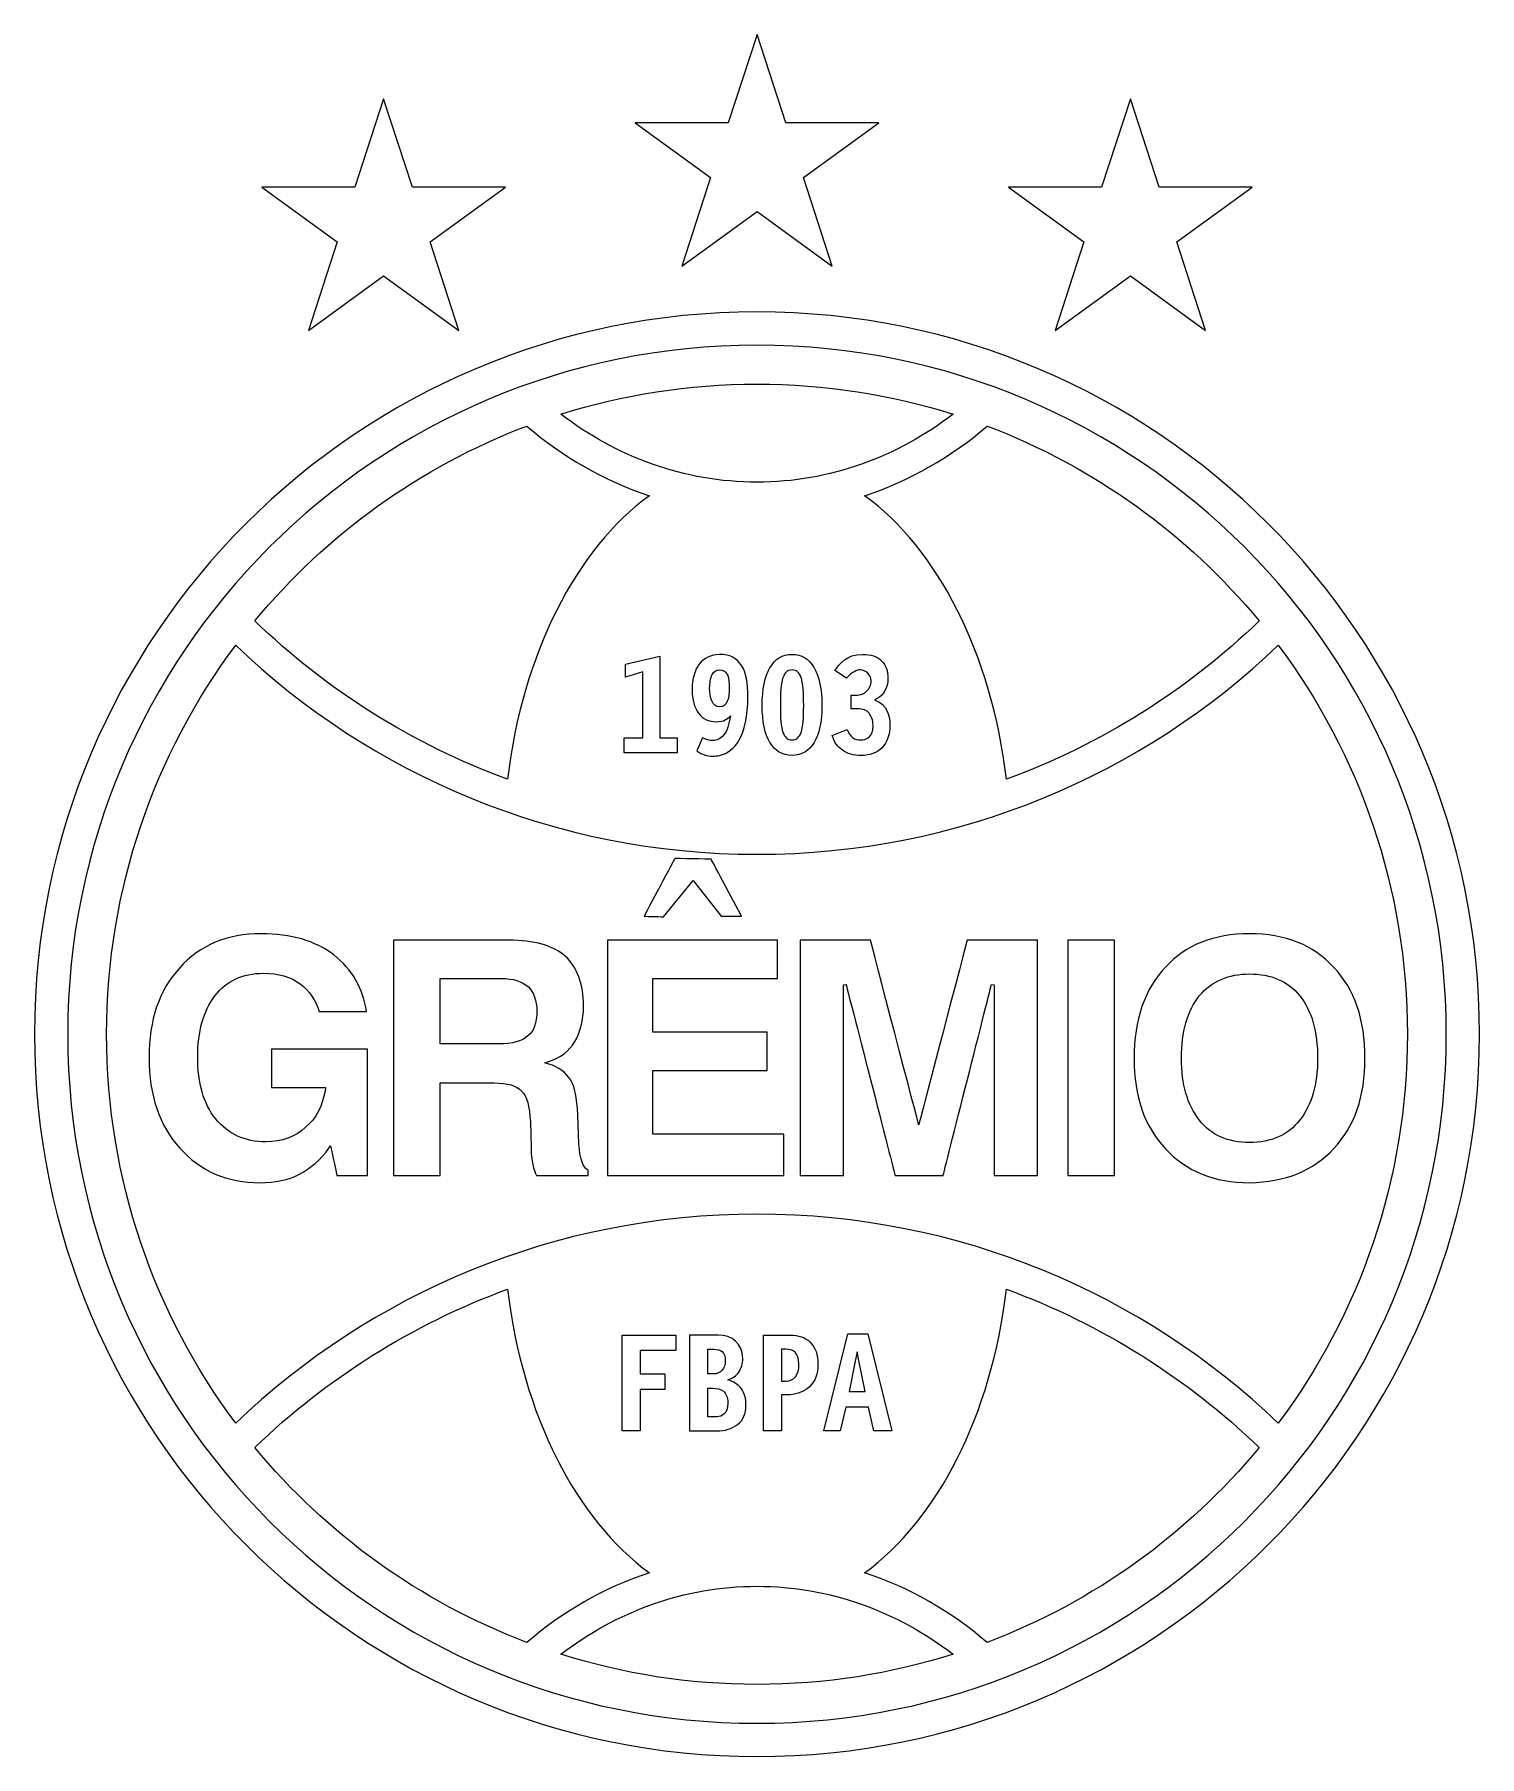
# Model space of a CAD drawing. Extents: x -9.6 to 8.5, y -11.2 to 10.3.
import ezdxf

# ---------------------------------------------------------------- set-up
doc = ezdxf.new("R2010")
doc.units = 0
doc.layers.add('HQFL', color=7, linetype='CONTINUOUS')

msp = doc.modelspace()

# ---------------------------------------------------------------- linework, layer by layer
at = {"layer": 'HQFL', "color": 250}
msp.add_open_spline([(-0.56885, 10.32517), (-0.56885, 10.32517), (-0.20911, 9.21807), (-0.20911, 9.21807), (-0.20911, 9.21807), (-0.20911, 9.21807), (0.95505, 9.21807), (0.95505, 9.21807), (0.95505, 9.21807), (0.95505, 9.21807), (0.01336, 8.5337), (0.01336, 8.5337), (0.01336, 8.5337), (0.01336, 8.5337), (0.37296, 7.42652), (0.37296, 7.42652), (0.37296, 7.42652), (0.37296, 7.42652), (-0.56885, 8.11089), (-0.56885, 8.11089), (-0.56885, 8.11089), (-0.56885, 8.11089), (-1.51067, 7.42652), (-1.51067, 7.42652), (-1.51067, 7.42652), (-1.51067, 7.42652), (-1.151, 8.5337), (-1.151, 8.5337), (-1.151, 8.5337), (-1.151, 8.5337), (-2.09274, 9.21807), (-2.09274, 9.21807), (-2.09274, 9.21807), (-2.09274, 9.21807), (-0.92859, 9.21807), (-0.92859, 9.21807), (-0.92859, 9.21807), (-0.92859, 9.21807), (-0.56885, 10.32517), (-0.56885, 10.32517)], degree=3, knots=[0, 0, 0, 0, 0.1, 0.1, 0.1, 0.1, 0.2, 0.2, 0.2, 0.2, 0.3, 0.3, 0.3, 0.3, 0.4, 0.4, 0.4, 0.4, 0.5, 0.5, 0.5, 0.5, 0.6, 0.6, 0.6, 0.6, 0.7, 0.7, 0.7, 0.7, 0.8, 0.8, 0.8, 0.8, 0.9, 0.9, 0.9, 0.9, 1, 1, 1, 1], dxfattribs=at)
at = {"layer": 'HQFL'}
for points, knots in [([(-5.23845, 9.52021), (-5.23845, 9.52021), (-4.87871, 8.41318), (-4.87871, 8.41318), (-4.87871, 8.41318), (-4.87871, 8.41318), (-3.71457, 8.41318), (-3.71457, 8.41318), (-3.71457, 8.41318), (-3.71457, 8.41318), (-4.6563, 7.72889), (-4.6563, 7.72889), (-4.6563, 7.72889), (-4.6563, 7.72889), (-4.29665, 6.62156), (-4.29665, 6.62156), (-4.29665, 6.62156), (-4.29665, 6.62156), (-5.23845, 7.30599), (-5.23845, 7.30599), (-5.23845, 7.30599), (-5.23845, 7.30599), (-6.18027, 6.62156), (-6.18027, 6.62156), (-6.18027, 6.62156), (-6.18027, 6.62156), (-5.82061, 7.72889), (-5.82061, 7.72889), (-5.82061, 7.72889), (-5.82061, 7.72889), (-6.76234, 8.41318), (-6.76234, 8.41318), (-6.76234, 8.41318), (-6.76234, 8.41318), (-5.59819, 8.41318), (-5.59819, 8.41318), (-5.59819, 8.41318), (-5.59819, 8.41318), (-5.23845, 9.52021), (-5.23845, 9.52021)], [0, 0, 0, 0, 0.1, 0.1, 0.1, 0.1, 0.2, 0.2, 0.2, 0.2, 0.3, 0.3, 0.3, 0.3, 0.4, 0.4, 0.4, 0.4, 0.5, 0.5, 0.5, 0.5, 0.6, 0.6, 0.6, 0.6, 0.7, 0.7, 0.7, 0.7, 0.8, 0.8, 0.8, 0.8, 0.9, 0.9, 0.9, 0.9, 1, 1, 1, 1]), ([(8.46797, -2.18305), (8.46797, -7.17389), (4.42212, -11.21988), (-0.56885, -11.21988), (-0.56885, -11.21988), (-5.55976, -11.21988), (-9.6057, -7.17389), (-9.6057, -2.18305), (-9.6057, -2.18305), (-9.6057, 2.80787), (-5.55976, 6.85379), (-0.56885, 6.85379), (-0.56885, 6.85379), (4.42212, 6.85379), (8.46797, 2.80787), (8.46797, -2.18305)], [0, 0, 0, 0, 0.25, 0.25, 0.25, 0.25, 0.5, 0.5, 0.5, 0.5, 0.75, 0.75, 0.75, 0.75, 1, 1, 1, 1]), ([(5.94981, -7.04914), (6.96453, -5.69215), (7.56532, -4.00771), (7.56532, -2.18305), (7.56532, -2.18305), (7.56532, -0.35837), (6.96453, 1.32605), (5.94981, 2.68307), (5.94981, 2.68307), (4.26303, 1.06678), (1.96356, 0.06855), (-0.56885, 0.06855), (-0.56885, 0.06855), (-3.10136, 0.06855), (-5.40065, 1.06678), (-7.08761, 2.68307), (-7.08761, 2.68307), (-8.10217, 1.32605), (-8.70303, -0.35837), (-8.70303, -2.18305), (-8.70303, -2.18305), (-8.70303, -4.00771), (-8.10217, -5.69215), (-7.08761, -7.04914), (-7.08761, -7.04914), (-5.40065, -5.43288), (-3.10136, -4.43466), (-0.56885, -4.43466), (-0.56885, -4.43466), (1.96356, -4.43466), (4.26303, -5.43288), (5.94981, -7.04914)], [0, 0, 0, 0, 0.125, 0.125, 0.125, 0.125, 0.25, 0.25, 0.25, 0.25, 0.375, 0.375, 0.375, 0.375, 0.5, 0.5, 0.5, 0.5, 0.625, 0.625, 0.625, 0.625, 0.75, 0.75, 0.75, 0.75, 0.875, 0.875, 0.875, 0.875, 1, 1, 1, 1]), ([(-2.21531, 2.44813), (-2.21531, 2.44813), (-2.21531, 2.28585), (-2.21531, 2.28585), (-2.21531, 2.28585), (-2.21531, 2.28585), (-1.99631, 2.35074), (-1.99631, 2.35074), (-1.99631, 2.35074), (-1.99631, 2.35074), (-1.99631, 1.5235), (-1.99631, 1.5235), (-1.99631, 1.5235), (-1.99631, 1.5235), (-2.23155, 1.5235), (-2.23155, 1.5235), (-2.23155, 1.5235), (-2.23155, 1.5235), (-2.23155, 1.33698), (-2.23155, 1.33698), (-2.23155, 1.33698), (-2.23155, 1.33698), (-1.56644, 1.33698), (-1.56644, 1.33698), (-1.56644, 1.33698), (-1.56644, 1.33698), (-1.56644, 1.5235), (-1.56644, 1.5235), (-1.56644, 1.5235), (-1.56644, 1.5235), (-1.78545, 1.5235), (-1.78545, 1.5235), (-1.78545, 1.5235), (-1.78545, 1.5235), (-1.78545, 2.54542), (-1.78545, 2.54542), (-1.78545, 2.54542), (-1.78545, 2.54542), (-2.21531, 2.44813), (-2.21531, 2.44813)], [0, 0, 0, 0, 0.1, 0.1, 0.1, 0.1, 0.2, 0.2, 0.2, 0.2, 0.3, 0.3, 0.3, 0.3, 0.4, 0.4, 0.4, 0.4, 0.5, 0.5, 0.5, 0.5, 0.6, 0.6, 0.6, 0.6, 0.7, 0.7, 0.7, 0.7, 0.8, 0.8, 0.8, 0.8, 0.9, 0.9, 0.9, 0.9, 1, 1, 1, 1]), ([(-0.6824, 2.03443), (-0.6824, 1.79925), (-0.72297, 1.61273), (-0.79595, 1.49101), (-0.79595, 1.49101), (-0.85276, 1.39371), (-0.93398, 1.32937), (-1.03928, 1.3045), (-1.03928, 1.3045), (-1.06551, 1.29831), (-1.10022, 1.29642), (-1.12851, 1.29642), (-1.12851, 1.29642), (-1.19482, 1.29642), (-1.2506, 1.31352), (-1.32319, 1.36122), (-1.32319, 1.36122), (-1.32319, 1.36122), (-1.25013, 1.5235), (-1.25013, 1.5235), (-1.25013, 1.5235), (-1.21162, 1.50528), (-1.16185, 1.49101), (-1.12034, 1.49101), (-1.12034, 1.49101), (-1.07058, 1.49101), (-1.02367, 1.51511), (-0.98247, 1.56391), (-0.98247, 1.56391), (-0.94197, 1.61273), (-0.91765, 1.69386), (-0.90141, 1.79925), (-0.90141, 1.79925), (-0.94633, 1.76234), (-0.97423, 1.72619), (-1.07984, 1.72619), (-1.07984, 1.72619), (-1.16907, 1.72619), (-1.24206, 1.75868), (-1.29878, 1.83173), (-1.29878, 1.83173), (-1.35559, 1.90463), (-1.37993, 2.00203), (-1.37993, 2.12365), (-1.37993, 2.12365), (-1.37993, 2.26968), (-1.34751, 2.37506), (-1.2907, 2.44813), (-1.2907, 2.44813), (-1.23396, 2.5211), (-1.14475, 2.56167), (-1.03928, 2.56976), (-1.03928, 2.56976), (-1.03928, 2.56976), (-1.0312, 2.56976), (-1.0312, 2.56976), (-1.0312, 2.56976), (-0.90948, 2.56976), (-0.82027, 2.5211), (-0.76353, 2.43189), (-0.76353, 2.43189), (-0.70672, 2.34266), (-0.6824, 2.21287), (-0.6824, 2.03443)], [0, 0, 0, 0, 0.0625, 0.0625, 0.0625, 0.0625, 0.125, 0.125, 0.125, 0.125, 0.1875, 0.1875, 0.1875, 0.1875, 0.25, 0.25, 0.25, 0.25, 0.3125, 0.3125, 0.3125, 0.3125, 0.375, 0.375, 0.375, 0.375, 0.4375, 0.4375, 0.4375, 0.4375, 0.5, 0.5, 0.5, 0.5, 0.5625, 0.5625, 0.5625, 0.5625, 0.625, 0.625, 0.625, 0.625, 0.6875, 0.6875, 0.6875, 0.6875, 0.75, 0.75, 0.75, 0.75, 0.8125, 0.8125, 0.8125, 0.8125, 0.875, 0.875, 0.875, 0.875, 0.9375, 0.9375, 0.9375, 0.9375, 1, 1, 1, 1]), ([(-1.03928, 1.9128), (-0.9877, 1.9128), (-0.95901, 1.93982), (-0.94197, 1.97768), (-0.94197, 1.97768), (-0.92407, 2.01755), (-0.91765, 2.07499), (-0.91765, 2.14798), (-0.91765, 2.14798), (-0.91765, 2.22103), (-0.92352, 2.28213), (-0.94197, 2.31834), (-0.94197, 2.31834), (-0.96345, 2.36049), (-0.99871, 2.37506), (-1.03928, 2.37506), (-1.03928, 2.37506), (-1.07311, 2.37506), (-1.11114, 2.35565), (-1.12851, 2.31834), (-1.12851, 2.31834), (-1.15054, 2.27095), (-1.16091, 2.20606), (-1.16091, 2.14798), (-1.16091, 2.14798), (-1.16091, 2.0311), (-1.12716, 1.9128), (-1.03928, 1.9128)], [0, 0, 0, 0, 0.14285714, 0.14285714, 0.14285714, 0.14285714, 0.28571429, 0.28571429, 0.28571429, 0.28571429, 0.42857143, 0.42857143, 0.42857143, 0.42857143, 0.57142857, 0.57142857, 0.57142857, 0.57142857, 0.71428571, 0.71428571, 0.71428571, 0.71428571, 0.85714286, 0.85714286, 0.85714286, 0.85714286, 1, 1, 1, 1]), ([(-0.40659, 2.3994), (-0.47156, 2.29401), (-0.50395, 2.1318), (-0.50395, 1.92904), (-0.50395, 1.92904), (-0.50395, 1.72619), (-0.47156, 1.57216), (-0.40659, 1.46661), (-0.40659, 1.46661), (-0.34175, 1.36122), (-0.25252, 1.3045), (-0.13084, 1.3045), (-0.13084, 1.3045), (-0.00912, 1.3045), (0.07992, 1.36122), (0.14489, 1.46661), (0.14489, 1.46661), (0.20973, 1.57216), (0.24222, 1.72619), (0.24222, 1.92904), (0.24222, 1.92904), (0.24222, 2.1318), (0.20973, 2.29401), (0.14489, 2.3994), (0.14489, 2.3994), (0.07992, 2.51302), (-0.00912, 2.56976), (-0.13084, 2.56976), (-0.13084, 2.56976), (-0.25252, 2.56976), (-0.34175, 2.51302), (-0.40659, 2.3994)], [0, 0, 0, 0, 0.125, 0.125, 0.125, 0.125, 0.25, 0.25, 0.25, 0.25, 0.375, 0.375, 0.375, 0.375, 0.5, 0.5, 0.5, 0.5, 0.625, 0.625, 0.625, 0.625, 0.75, 0.75, 0.75, 0.75, 0.875, 0.875, 0.875, 0.875, 1, 1, 1, 1]), ([(0.01512, 1.92904), (0.01512, 1.77818), (0.00702, 1.65726), (-0.01736, 1.59308), (-0.01736, 1.59308), (-0.0413, 1.53032), (-0.07424, 1.49927), (-0.13115, 1.49927), (-0.13115, 1.49927), (-0.18789, 1.49927), (-0.22083, 1.53032), (-0.2446, 1.59308), (-0.2446, 1.59308), (-0.26902, 1.65726), (-0.27695, 1.77818), (-0.27695, 1.92904), (-0.27695, 1.92904), (-0.27695, 2.08562), (-0.26902, 2.21112), (-0.2446, 2.27777), (-0.2446, 2.27777), (-0.22069, 2.34281), (-0.18789, 2.37506), (-0.13098, 2.37506), (-0.13098, 2.37506), (-0.0741, 2.37506), (-0.04113, 2.34281), (-0.01736, 2.27777), (-0.01736, 2.27777), (0.00702, 2.21112), (0.01512, 2.08562), (0.01512, 1.92904)], [0, 0, 0, 0, 0.125, 0.125, 0.125, 0.125, 0.25, 0.25, 0.25, 0.25, 0.375, 0.375, 0.375, 0.375, 0.5, 0.5, 0.5, 0.5, 0.625, 0.625, 0.625, 0.625, 0.75, 0.75, 0.75, 0.75, 0.875, 0.875, 0.875, 0.875, 1, 1, 1, 1]), ([(0.89923, 2.00203), (0.98832, 2.0311), (1.06945, 2.12286), (1.06945, 2.26968), (1.06945, 2.26968), (1.06945, 2.3589), (1.04503, 2.43189), (0.98832, 2.48861), (0.98832, 2.48861), (0.93158, 2.54542), (0.85868, 2.56976), (0.75313, 2.56976), (0.75313, 2.56976), (0.54332, 2.56976), (0.46853, 2.44948), (0.40448, 2.36698), (0.40448, 2.36698), (0.40448, 2.36698), (0.55028, 2.26968), (0.55028, 2.26968), (0.55028, 2.26968), (0.61446, 2.35106), (0.68151, 2.37506), (0.72081, 2.37506), (0.72081, 2.37506), (0.79306, 2.37506), (0.85868, 2.31508), (0.85868, 2.23719), (0.85868, 2.23719), (0.85868, 2.18047), (0.8387, 2.14267), (0.80194, 2.10748), (0.80194, 2.10748), (0.77245, 2.07944), (0.72874, 2.05875), (0.6639, 2.05875), (0.6639, 2.05875), (0.6639, 2.05875), (0.60719, 2.05875), (0.60719, 2.05875), (0.60719, 2.05875), (0.60719, 2.05875), (0.60719, 1.88847), (0.60719, 1.88847), (0.60719, 1.88847), (0.60719, 1.88847), (0.68832, 1.88847), (0.68832, 1.88847), (0.68832, 1.88847), (0.75313, 1.88847), (0.8037, 1.87366), (0.83426, 1.83173), (0.83426, 1.83173), (0.85899, 1.79782), (0.88294, 1.75725), (0.88294, 1.67755), (0.88294, 1.67755), (0.88294, 1.52541), (0.79306, 1.49927), (0.72874, 1.49927), (0.72874, 1.49927), (0.68657, 1.49927), (0.65615, 1.50369), (0.63141, 1.5235), (0.63141, 1.5235), (0.60006, 1.54886), (0.57471, 1.58832), (0.55851, 1.62889), (0.55851, 1.62889), (0.55851, 1.62889), (0.372, 1.55599), (0.372, 1.55599), (0.372, 1.55599), (0.39625, 1.47486), (0.43683, 1.40988), (0.50181, 1.36932), (0.50181, 1.36932), (0.55851, 1.32873), (0.63968, 1.3045), (0.73697, 1.3045), (0.73697, 1.3045), (0.84235, 1.3045), (0.93158, 1.33698), (0.99656, 1.4018), (0.99656, 1.4018), (1.06136, 1.47486), (1.09385, 1.56407), (1.09385, 1.68563), (1.09385, 1.68563), (1.09385, 1.77501), (1.06439, 1.94995), (0.89923, 2.00203)], [0, 0, 0, 0, 0.04347826, 0.04347826, 0.04347826, 0.04347826, 0.08695652, 0.08695652, 0.08695652, 0.08695652, 0.13043478, 0.13043478, 0.13043478, 0.13043478, 0.17391304, 0.17391304, 0.17391304, 0.17391304, 0.2173913, 0.2173913, 0.2173913, 0.2173913, 0.26086957, 0.26086957, 0.26086957, 0.26086957, 0.30434783, 0.30434783, 0.30434783, 0.30434783, 0.34782609, 0.34782609, 0.34782609, 0.34782609, 0.39130435, 0.39130435, 0.39130435, 0.39130435, 0.43478261, 0.43478261, 0.43478261, 0.43478261, 0.47826087, 0.47826087, 0.47826087, 0.47826087, 0.52173913, 0.52173913, 0.52173913, 0.52173913, 0.56521739, 0.56521739, 0.56521739, 0.56521739, 0.60869565, 0.60869565, 0.60869565, 0.60869565, 0.65217391, 0.65217391, 0.65217391, 0.65217391, 0.69565217, 0.69565217, 0.69565217, 0.69565217, 0.73913043, 0.73913043, 0.73913043, 0.73913043, 0.7826087, 0.7826087, 0.7826087, 0.7826087, 0.82608696, 0.82608696, 0.82608696, 0.82608696, 0.86956522, 0.86956522, 0.86956522, 0.86956522, 0.91304348, 0.91304348, 0.91304348, 0.91304348, 0.95652174, 0.95652174, 0.95652174, 0.95652174, 1, 1, 1, 1]), ([(-2.2559, -5.94651), (-2.2559, -5.94651), (-2.2559, -7.14678), (-2.2559, -7.14678), (-2.2559, -7.14678), (-2.2559, -7.14678), (-2.0288, -7.14678), (-2.0288, -7.14678), (-2.0288, -7.14678), (-2.0288, -7.14678), (-2.0288, -6.62777), (-2.0288, -6.62777), (-2.0288, -6.62777), (-2.0288, -6.62777), (-1.72056, -6.62777), (-1.72056, -6.62777), (-1.72056, -6.62777), (-1.72056, -6.62777), (-1.72056, -6.43302), (-1.72056, -6.43302), (-1.72056, -6.43302), (-1.72056, -6.43302), (-2.0288, -6.43302), (-2.0288, -6.43302), (-2.0288, -6.43302), (-2.0288, -6.43302), (-2.0288, -6.14108), (-2.0288, -6.14108), (-2.0288, -6.14108), (-2.0288, -6.14108), (-1.58269, -6.14108), (-1.58269, -6.14108), (-1.58269, -6.14108), (-1.58269, -6.14108), (-1.58269, -5.94651), (-1.58269, -5.94651), (-1.58269, -5.94651), (-1.58269, -5.94651), (-2.2559, -5.94651), (-2.2559, -5.94651)], [0, 0, 0, 0, 0.1, 0.1, 0.1, 0.1, 0.2, 0.2, 0.2, 0.2, 0.3, 0.3, 0.3, 0.3, 0.4, 0.4, 0.4, 0.4, 0.5, 0.5, 0.5, 0.5, 0.6, 0.6, 0.6, 0.6, 0.7, 0.7, 0.7, 0.7, 0.8, 0.8, 0.8, 0.8, 0.9, 0.9, 0.9, 0.9, 1, 1, 1, 1]), ([(-0.93382, -6.50606), (-0.86084, -6.53031), (-0.8041, -6.5628), (-0.76353, -6.61954), (-0.76353, -6.61954), (-0.72297, -6.67642), (-0.70672, -6.74125), (-0.70672, -6.82239), (-0.70672, -6.82239), (-0.70672, -6.92777), (-0.73811, -7.01032), (-0.81219, -7.06564), (-0.81219, -7.06564), (-0.88144, -7.11729), (-0.97272, -7.14678), (-1.06701, -7.14678), (-1.06701, -7.14678), (-1.06701, -7.14678), (-1.41241, -7.14678), (-1.41241, -7.14678), (-1.41241, -7.14678), (-1.41241, -7.14678), (-1.41241, -5.94651), (-1.41241, -5.94651), (-1.41241, -5.94651), (-1.41241, -5.94651), (-1.05552, -5.94651), (-1.05552, -5.94651), (-1.05552, -5.94651), (-0.88144, -5.94651), (-0.74729, -6.05234), (-0.74729, -6.23841), (-0.74729, -6.23841), (-0.74729, -6.30321), (-0.76353, -6.36012), (-0.79595, -6.40877), (-0.79595, -6.40877), (-0.82708, -6.45583), (-0.87638, -6.48594), (-0.93382, -6.50606)], [0, 0, 0, 0, 0.1, 0.1, 0.1, 0.1, 0.2, 0.2, 0.2, 0.2, 0.3, 0.3, 0.3, 0.3, 0.4, 0.4, 0.4, 0.4, 0.5, 0.5, 0.5, 0.5, 0.6, 0.6, 0.6, 0.6, 0.7, 0.7, 0.7, 0.7, 0.8, 0.8, 0.8, 0.8, 0.9, 0.9, 0.9, 0.9, 1, 1, 1, 1]), ([(-0.48778, -5.94651), (-0.48778, -5.94651), (-0.48778, -7.14678), (-0.48778, -7.14678), (-0.48778, -7.14678), (-0.48778, -7.14678), (-0.26079, -7.14678), (-0.26079, -7.14678), (-0.26079, -7.14678), (-0.26079, -7.14678), (-0.26079, -6.69257), (-0.26079, -6.69257), (-0.26079, -6.69257), (-0.26079, -6.69257), (-0.15523, -6.69257), (-0.15523, -6.69257), (-0.15523, -6.69257), (-0.05794, -6.68451), (0.02321, -6.65203), (0.08819, -6.59528), (0.08819, -6.59528), (0.16109, -6.52221), (0.19357, -6.43302), (0.19357, -6.31144), (0.19357, -6.31144), (0.19357, -6.18976), (0.16109, -6.10054), (0.09611, -6.03556), (0.09611, -6.03556), (0.03937, -5.97882), (-0.04967, -5.94651), (-0.15523, -5.94651), (-0.15523, -5.94651), (-0.15523, -5.94651), (-0.48778, -5.94651), (-0.48778, -5.94651)], [0, 0, 0, 0, 0.11111111, 0.11111111, 0.11111111, 0.11111111, 0.22222222, 0.22222222, 0.22222222, 0.22222222, 0.33333333, 0.33333333, 0.33333333, 0.33333333, 0.44444444, 0.44444444, 0.44444444, 0.44444444, 0.55555556, 0.55555556, 0.55555556, 0.55555556, 0.66666667, 0.66666667, 0.66666667, 0.66666667, 0.77777778, 0.77777778, 0.77777778, 0.77777778, 0.88888889, 0.88888889, 0.88888889, 0.88888889, 1, 1, 1, 1]), ([(0.8181, -5.93018), (0.8181, -5.93018), (0.56661, -5.93018), (0.56661, -5.93018), (0.56661, -5.93018), (0.56661, -5.93018), (0.26661, -7.14678), (0.26661, -7.14678), (0.26661, -7.14678), (0.26661, -7.14678), (0.46932, -7.14678), (0.46932, -7.14678), (0.46932, -7.14678), (0.46932, -7.14678), (0.54236, -6.84664), (0.54236, -6.84664), (0.54236, -6.84664), (0.54236, -6.84664), (0.8262, -6.84664), (0.8262, -6.84664), (0.8262, -6.84664), (0.8262, -6.84664), (0.891, -7.14678), (0.891, -7.14678), (0.891, -7.14678), (0.891, -7.14678), (1.11827, -7.14678), (1.11827, -7.14678), (1.11827, -7.14678), (1.11827, -7.14678), (0.8181, -5.93018), (0.8181, -5.93018)], [0, 0, 0, 0, 0.125, 0.125, 0.125, 0.125, 0.25, 0.25, 0.25, 0.25, 0.375, 0.375, 0.375, 0.375, 0.5, 0.5, 0.5, 0.5, 0.625, 0.625, 0.625, 0.625, 0.75, 0.75, 0.75, 0.75, 0.875, 0.875, 0.875, 0.875, 1, 1, 1, 1]), ([(-1.11226, -6.12493), (-1.11226, -6.12493), (-1.18523, -6.12493), (-1.18523, -6.12493), (-1.18523, -6.12493), (-1.18523, -6.12493), (-1.18523, -6.43302), (-1.18523, -6.43302), (-1.18523, -6.43302), (-1.18523, -6.43302), (-1.11226, -6.43302), (-1.11226, -6.43302), (-1.11226, -6.43302), (-1.01837, -6.43302), (-0.96631, -6.36171), (-0.96631, -6.2709), (-0.96631, -6.2709), (-0.96631, -6.15425), (-1.01837, -6.12493), (-1.11226, -6.12493)], [0, 0, 0, 0, 0.2, 0.2, 0.2, 0.2, 0.4, 0.4, 0.4, 0.4, 0.6, 0.6, 0.6, 0.6, 0.8, 0.8, 0.8, 0.8, 1, 1, 1, 1]), ([(-0.04461, -6.31144), (-0.04461, -6.45046), (-0.108, -6.52221), (-0.20388, -6.52221), (-0.20388, -6.52221), (-0.20388, -6.52221), (-0.26079, -6.52221), (-0.26079, -6.52221), (-0.26079, -6.52221), (-0.26079, -6.52221), (-0.26079, -6.12493), (-0.26079, -6.12493), (-0.26079, -6.12493), (-0.26079, -6.12493), (-0.20388, -6.12493), (-0.20388, -6.12493), (-0.20388, -6.12493), (-0.12068, -6.12493), (-0.04461, -6.16186), (-0.04461, -6.31144)], [0, 0, 0, 0, 0.2, 0.2, 0.2, 0.2, 0.4, 0.4, 0.4, 0.4, 0.6, 0.6, 0.6, 0.6, 0.8, 0.8, 0.8, 0.8, 1, 1, 1, 1]), ([(0.58294, -6.65203), (0.58294, -6.65203), (0.65584, -6.29515), (0.65584, -6.29515), (0.65584, -6.29515), (0.65584, -6.29515), (0.6823, -6.15728), (0.6823, -6.15728), (0.6823, -6.15728), (0.6823, -6.15728), (0.68564, -6.15728), (0.68564, -6.15728), (0.68564, -6.15728), (0.68564, -6.15728), (0.70986, -6.28705), (0.70986, -6.28705), (0.70986, -6.28705), (0.70986, -6.28705), (0.78561, -6.65203), (0.78561, -6.65203), (0.78561, -6.65203), (0.78561, -6.65203), (0.58294, -6.65203), (0.58294, -6.65203)], [0, 0, 0, 0, 0.16666667, 0.16666667, 0.16666667, 0.16666667, 0.33333333, 0.33333333, 0.33333333, 0.33333333, 0.5, 0.5, 0.5, 0.5, 0.66666667, 0.66666667, 0.66666667, 0.66666667, 0.83333333, 0.83333333, 0.83333333, 0.83333333, 1, 1, 1, 1]), ([(-0.93382, -6.79796), (-0.93382, -6.72145), (-0.95663, -6.67707), (-0.98658, -6.64948), (-0.98658, -6.64948), (-1.01837, -6.62033), (-1.08017, -6.61144), (-1.12043, -6.61144), (-1.12043, -6.61144), (-1.12043, -6.61144), (-1.18523, -6.61144), (-1.18523, -6.61144), (-1.18523, -6.61144), (-1.18523, -6.61144), (-1.18523, -6.96832), (-1.18523, -6.96832), (-1.18523, -6.96832), (-1.18523, -6.96832), (-1.06701, -6.96832), (-1.06701, -6.96832), (-1.06701, -6.96832), (-1.00822, -6.96832), (-0.93382, -6.93222), (-0.93382, -6.79796)], [0, 0, 0, 0, 0.16666667, 0.16666667, 0.16666667, 0.16666667, 0.33333333, 0.33333333, 0.33333333, 0.33333333, 0.5, 0.5, 0.5, 0.5, 0.66666667, 0.66666667, 0.66666667, 0.66666667, 0.83333333, 0.83333333, 0.83333333, 0.83333333, 1, 1, 1, 1])]:
    msp.add_open_spline(points, degree=3, knots=knots, dxfattribs=at)
at = {"layer": 'HQFL', "color": 30}
msp.add_open_spline([(4.10076, 9.52021), (4.10076, 9.52021), (4.4605, 8.41318), (4.4605, 8.41318), (4.4605, 8.41318), (4.4605, 8.41318), (5.62463, 8.41318), (5.62463, 8.41318), (5.62463, 8.41318), (5.62463, 8.41318), (4.68281, 7.72889), (4.68281, 7.72889), (4.68281, 7.72889), (4.68281, 7.72889), (5.04255, 6.62156), (5.04255, 6.62156), (5.04255, 6.62156), (5.04255, 6.62156), (4.10076, 7.30599), (4.10076, 7.30599), (4.10076, 7.30599), (4.10076, 7.30599), (3.15894, 6.62156), (3.15894, 6.62156), (3.15894, 6.62156), (3.15894, 6.62156), (3.51851, 7.72889), (3.51851, 7.72889), (3.51851, 7.72889), (3.51851, 7.72889), (2.57686, 8.41318), (2.57686, 8.41318), (2.57686, 8.41318), (2.57686, 8.41318), (3.74102, 8.41318), (3.74102, 8.41318), (3.74102, 8.41318), (3.74102, 8.41318), (4.10076, 9.52021), (4.10076, 9.52021)], degree=3, knots=[0, 0, 0, 0, 0.1, 0.1, 0.1, 0.1, 0.2, 0.2, 0.2, 0.2, 0.3, 0.3, 0.3, 0.3, 0.4, 0.4, 0.4, 0.4, 0.5, 0.5, 0.5, 0.5, 0.6, 0.6, 0.6, 0.6, 0.7, 0.7, 0.7, 0.7, 0.8, 0.8, 0.8, 0.8, 0.9, 0.9, 0.9, 0.9, 1, 1, 1, 1], dxfattribs=at)
at = {"layer": 'HQFL', "color": 7}
for points, knots in [([(8.05215, -2.18305), (8.05215, -6.94424), (4.1925, -10.80405), (-0.56885, -10.80405), (-0.56885, -10.80405), (-5.33021, -10.80405), (-9.18986, -6.94424), (-9.18986, -2.18305), (-9.18986, -2.18305), (-9.18986, 2.57824), (-5.33021, 6.43795), (-0.56885, 6.43795), (-0.56885, 6.43795), (4.1925, 6.43795), (8.05215, 2.57824), (8.05215, -2.18305)], [0, 0, 0, 0, 0.25, 0.25, 0.25, 0.25, 0.5, 0.5, 0.5, 0.5, 0.75, 0.75, 0.75, 0.75, 1, 1, 1, 1]), ([(-1.5968, 0.01531), (-1.5968, 0.01531), (-1.16123, 0.00723), (-1.14237, 0.0069), (-1.14237, 0.0069), (-1.1339, -0.00909), (-0.78565, -0.6628), (-0.7621, -0.707), (-0.7621, -0.707), (-0.80641, -0.707), (-1.01907, -0.707), (-1.01907, -0.707), (-1.01907, -0.707), (-1.01907, -0.707), (-1.36756, -0.25933), (-1.36756, -0.25933), (-1.36756, -0.25933), (-1.36756, -0.25933), (-1.7372, -0.71289), (-1.7372, -0.71289), (-1.7372, -0.71289), (-1.7372, -0.71289), (-1.93831, -0.70844), (-1.98173, -0.70748), (-1.98173, -0.70748), (-1.95843, -0.6639), (-1.5968, 0.01531), (-1.5968, 0.01531)], [0, 0, 0, 0, 0.14285714, 0.14285714, 0.14285714, 0.14285714, 0.28571429, 0.28571429, 0.28571429, 0.28571429, 0.42857143, 0.42857143, 0.42857143, 0.42857143, 0.57142857, 0.57142857, 0.57142857, 0.57142857, 0.71428571, 0.71428571, 0.71428571, 0.71428571, 0.85714286, 0.85714286, 0.85714286, 0.85714286, 1, 1, 1, 1]), ([(-7.78744, -3.60787), (-8.04305, -3.32816), (-8.17254, -2.94721), (-8.17254, -2.47495), (-8.17254, -2.47495), (-8.17254, -2.00173), (-8.04662, -1.63393), (-7.7876, -1.35058), (-7.7876, -1.35058), (-7.538, -1.0688), (-7.19546, -0.92586), (-6.76947, -0.92586), (-6.76947, -0.92586), (-6.39382, -0.92586), (-6.09731, -1.0124), (-5.86284, -1.19034), (-5.86284, -1.19034), (-5.63107, -1.37404), (-5.49368, -1.61302), (-5.45145, -1.89921), (-5.45145, -1.89921), (-5.48869, -1.89921), (-6.02655, -1.89921), (-6.04557, -1.89921), (-6.04557, -1.89921), (-6.08424, -1.76437), (-6.16823, -1.63869), (-6.28114, -1.5536), (-6.28114, -1.5536), (-6.39824, -1.46547), (-6.55434, -1.42079), (-6.74508, -1.42079), (-6.74508, -1.42079), (-7.0037, -1.42079), (-7.20155, -1.51301), (-7.34988, -1.7027), (-7.34988, -1.7027), (-7.34988, -1.7027), (-7.35021, -1.70301), (-7.35021, -1.70301), (-7.35021, -1.70301), (-7.49229, -1.89524), (-7.56431, -2.15229), (-7.56431, -2.46703), (-7.56431, -2.46703), (-7.56431, -2.79538), (-7.49149, -3.04801), (-7.34181, -3.23928), (-7.34181, -3.23928), (-7.18286, -3.43197), (-6.9713, -3.52943), (-6.71275, -3.52943), (-6.71275, -3.52943), (-6.50902, -3.52943), (-6.34619, -3.46969), (-6.21498, -3.34673), (-6.21498, -3.34673), (-6.0844, -3.24056), (-6.00056, -3.07891), (-5.96664, -2.86686), (-5.96664, -2.86686), (-5.96664, -2.86686), (-5.96363, -2.84816), (-5.96363, -2.84816), (-5.96363, -2.84816), (-5.96363, -2.84816), (-6.6087, -2.84816), (-6.63961, -2.84816), (-6.63961, -2.84816), (-6.63961, -2.81867), (-6.63961, -2.39906), (-6.63961, -2.36956), (-6.63961, -2.36956), (-6.60846, -2.36956), (-5.47046, -2.36956), (-5.43932, -2.36956), (-5.43932, -2.36956), (-5.43932, -2.40109), (-5.43932, -3.91975), (-5.43932, -3.95131), (-5.43932, -3.95131), (-5.46824, -3.95131), (-5.79985, -3.95131), (-5.82355, -3.95131), (-5.82355, -3.95131), (-5.82853, -3.92737), (-5.90143, -3.57935), (-5.90143, -3.57935), (-5.90143, -3.57935), (-5.90143, -3.57935), (-5.92291, -3.60914), (-5.92291, -3.60914), (-5.92291, -3.60914), (-6.02765, -3.75415), (-6.15388, -3.86446), (-6.29818, -3.93671), (-6.29818, -3.93671), (-6.4282, -4.0055), (-6.59206, -4.04037), (-6.78564, -4.04037), (-6.78564, -4.04037), (-7.19537, -4.04037), (-7.53246, -3.89488), (-7.78744, -3.60787)], [0, 0, 0, 0, 0.03846154, 0.03846154, 0.03846154, 0.03846154, 0.07692308, 0.07692308, 0.07692308, 0.07692308, 0.11538462, 0.11538462, 0.11538462, 0.11538462, 0.15384615, 0.15384615, 0.15384615, 0.15384615, 0.19230769, 0.19230769, 0.19230769, 0.19230769, 0.23076923, 0.23076923, 0.23076923, 0.23076923, 0.26923077, 0.26923077, 0.26923077, 0.26923077, 0.30769231, 0.30769231, 0.30769231, 0.30769231, 0.34615385, 0.34615385, 0.34615385, 0.34615385, 0.38461538, 0.38461538, 0.38461538, 0.38461538, 0.42307692, 0.42307692, 0.42307692, 0.42307692, 0.46153846, 0.46153846, 0.46153846, 0.46153846, 0.5, 0.5, 0.5, 0.5, 0.53846154, 0.53846154, 0.53846154, 0.53846154, 0.57692308, 0.57692308, 0.57692308, 0.57692308, 0.61538462, 0.61538462, 0.61538462, 0.61538462, 0.65384615, 0.65384615, 0.65384615, 0.65384615, 0.69230769, 0.69230769, 0.69230769, 0.69230769, 0.73076923, 0.73076923, 0.73076923, 0.73076923, 0.76923077, 0.76923077, 0.76923077, 0.76923077, 0.80769231, 0.80769231, 0.80769231, 0.80769231, 0.84615385, 0.84615385, 0.84615385, 0.84615385, 0.88461538, 0.88461538, 0.88461538, 0.88461538, 0.92307692, 0.92307692, 0.92307692, 0.92307692, 0.96153846, 0.96153846, 0.96153846, 0.96153846, 1, 1, 1, 1]), ([(-3.6793, -1.00717), (-3.35483, -1.00717), (-3.11562, -1.07404), (-2.96831, -1.20574), (-2.96831, -1.20574), (-2.81791, -1.34028), (-2.73852, -1.5577), (-2.73852, -1.83454), (-2.73852, -1.83454), (-2.73852, -2.0049), (-2.77703, -2.1591), (-2.84978, -2.28034), (-2.84978, -2.28034), (-2.91768, -2.39351), (-3.02655, -2.47574), (-3.17353, -2.5247), (-3.17353, -2.5247), (-3.17353, -2.5247), (-3.22123, -2.54055), (-3.22123, -2.54055), (-3.22123, -2.54055), (-3.22123, -2.54055), (-3.17322, -2.5556), (-3.17322, -2.5556), (-3.17322, -2.5556), (-3.04834, -2.5946), (-2.9534, -2.66495), (-2.89858, -2.75924), (-2.89858, -2.75924), (-2.84692, -2.84041), (-2.82013, -2.97304), (-2.81157, -3.1895), (-2.81157, -3.1895), (-2.81157, -3.1895), (-2.79541, -3.55478), (-2.79541, -3.55478), (-2.79541, -3.55478), (-2.78685, -3.73848), (-2.75104, -3.84004), (-2.68179, -3.8852), (-2.68179, -3.8852), (-2.68179, -3.89471), (-2.68179, -3.93164), (-2.68179, -3.95131), (-2.68179, -3.95131), (-2.71221, -3.95131), (-3.30737, -3.95131), (-3.32789, -3.95131), (-3.32789, -3.95131), (-3.34992, -3.90408), (-3.36038, -3.86746), (-3.36925, -3.82929), (-3.36925, -3.82929), (-3.38042, -3.78174), (-3.39255, -3.72056), (-3.3954, -3.59426), (-3.3954, -3.59426), (-3.3954, -3.59426), (-3.40364, -3.2778), (-3.40364, -3.2778), (-3.40364, -3.2778), (-3.41212, -3.08222), (-3.44714, -2.96019), (-3.51379, -2.89363), (-3.51379, -2.89363), (-3.57282, -2.82614), (-3.68873, -2.79159), (-3.85774, -2.79159), (-3.85774, -2.79159), (-3.85774, -2.79159), (-4.53102, -2.79159), (-4.53102, -2.79159), (-4.53102, -2.79159), (-4.53102, -2.79159), (-4.53102, -3.91993), (-4.53102, -3.95131), (-4.53102, -3.95131), (-4.56097, -3.95131), (-5.08506, -3.95131), (-5.115, -3.95131), (-5.115, -3.95131), (-5.115, -3.91944), (-5.115, -1.03917), (-5.115, -1.00717), (-5.115, -1.00717), (-5.0833, -1.00717), (-3.6793, -1.00717), (-3.6793, -1.00717)], [0, 0, 0, 0, 0.04545455, 0.04545455, 0.04545455, 0.04545455, 0.09090909, 0.09090909, 0.09090909, 0.09090909, 0.13636364, 0.13636364, 0.13636364, 0.13636364, 0.18181818, 0.18181818, 0.18181818, 0.18181818, 0.22727273, 0.22727273, 0.22727273, 0.22727273, 0.27272727, 0.27272727, 0.27272727, 0.27272727, 0.31818182, 0.31818182, 0.31818182, 0.31818182, 0.36363636, 0.36363636, 0.36363636, 0.36363636, 0.40909091, 0.40909091, 0.40909091, 0.40909091, 0.45454545, 0.45454545, 0.45454545, 0.45454545, 0.5, 0.5, 0.5, 0.5, 0.54545455, 0.54545455, 0.54545455, 0.54545455, 0.59090909, 0.59090909, 0.59090909, 0.59090909, 0.63636364, 0.63636364, 0.63636364, 0.63636364, 0.68181818, 0.68181818, 0.68181818, 0.68181818, 0.72727273, 0.72727273, 0.72727273, 0.72727273, 0.77272727, 0.77272727, 0.77272727, 0.77272727, 0.81818182, 0.81818182, 0.81818182, 0.81818182, 0.86363636, 0.86363636, 0.86363636, 0.86363636, 0.90909091, 0.90909091, 0.90909091, 0.90909091, 0.95454545, 0.95454545, 0.95454545, 0.95454545, 1, 1, 1, 1]), ([(-0.3134, -1.007), (-0.3134, -1.03649), (-0.3134, -1.45613), (-0.3134, -1.48559), (-0.3134, -1.48559), (-0.34523, -1.48559), (-1.87063, -1.48559), (-1.87063, -1.48559), (-1.87063, -1.48559), (-1.87063, -1.48559), (-1.87063, -2.15862), (-1.87063, -2.15862), (-1.87063, -2.15862), (-1.87063, -2.15862), (-0.4748, -2.15862), (-0.44303, -2.15862), (-0.44303, -2.15862), (-0.44303, -2.18811), (-0.44303, -2.60776), (-0.44303, -2.63722), (-0.44303, -2.63722), (-0.4748, -2.63722), (-1.87063, -2.63722), (-1.87063, -2.63722), (-1.87063, -2.63722), (-1.87063, -2.63722), (-1.87063, -3.43214), (-1.87063, -3.43214), (-1.87063, -3.43214), (-1.87063, -3.43214), (-0.2641, -3.43214), (-0.23226, -3.43214), (-0.23226, -3.43214), (-0.23226, -3.46176), (-0.23226, -3.92165), (-0.23226, -3.95131), (-0.23226, -3.95131), (-0.26396, -3.95131), (-2.4066, -3.95131), (-2.4383, -3.95131), (-2.4383, -3.95131), (-2.4383, -3.91927), (-2.4383, -1.039), (-2.4383, -1.007), (-2.4383, -1.007), (-2.4066, -1.007), (-0.34509, -1.007), (-0.3134, -1.007)], [0, 0, 0, 0, 0.08333333, 0.08333333, 0.08333333, 0.08333333, 0.16666667, 0.16666667, 0.16666667, 0.16666667, 0.25, 0.25, 0.25, 0.25, 0.33333333, 0.33333333, 0.33333333, 0.33333333, 0.41666667, 0.41666667, 0.41666667, 0.41666667, 0.5, 0.5, 0.5, 0.5, 0.58333333, 0.58333333, 0.58333333, 0.58333333, 0.66666667, 0.66666667, 0.66666667, 0.66666667, 0.75, 0.75, 0.75, 0.75, 0.83333333, 0.83333333, 0.83333333, 0.83333333, 0.91666667, 0.91666667, 0.91666667, 0.91666667, 1, 1, 1, 1]), ([(2.9388, -1.007), (2.9388, -1.039), (2.9388, -3.91927), (2.9388, -3.95131), (2.9388, -3.95131), (2.90917, -3.95131), (2.42534, -3.95131), (2.39558, -3.95131), (2.39558, -3.95131), (2.39558, -3.91927), (2.39558, -1.56658), (2.39558, -1.56658), (2.39558, -1.56658), (2.39558, -1.56658), (2.36354, -1.56262), (2.36354, -1.56262), (2.36354, -1.56262), (2.36354, -1.56262), (1.7645, -3.92706), (1.75851, -3.95131), (1.75851, -3.95131), (1.73474, -3.95131), (1.18276, -3.95131), (1.15913, -3.95131), (1.15913, -3.95131), (1.15279, -3.92706), (0.54584, -1.56262), (0.54584, -1.56262), (0.54584, -1.56262), (0.54584, -1.56262), (0.51383, -1.56658), (0.51383, -1.56658), (0.51383, -1.56658), (0.51383, -1.56658), (0.51383, -3.91927), (0.51383, -3.95131), (0.51383, -3.95131), (0.4842, -3.95131), (0.00023, -3.95131), (-0.02942, -3.95131), (-0.02942, -3.95131), (-0.02942, -3.91927), (-0.02942, -1.039), (-0.02942, -1.007), (-0.02942, -1.007), (0.00134, -1.007), (0.8262, -1.007), (0.85011, -1.007), (0.85011, -1.007), (0.85644, -1.03108), (1.45469, -3.31786), (1.45469, -3.31786), (1.45469, -3.31786), (1.45469, -3.31786), (2.05293, -1.03108), (2.05926, -1.007), (2.05926, -1.007), (2.08321, -1.007), (2.90807, -1.007), (2.9388, -1.007)], [0, 0, 0, 0, 0.06666667, 0.06666667, 0.06666667, 0.06666667, 0.13333333, 0.13333333, 0.13333333, 0.13333333, 0.2, 0.2, 0.2, 0.2, 0.26666667, 0.26666667, 0.26666667, 0.26666667, 0.33333333, 0.33333333, 0.33333333, 0.33333333, 0.4, 0.4, 0.4, 0.4, 0.46666667, 0.46666667, 0.46666667, 0.46666667, 0.53333333, 0.53333333, 0.53333333, 0.53333333, 0.6, 0.6, 0.6, 0.6, 0.66666667, 0.66666667, 0.66666667, 0.66666667, 0.73333333, 0.73333333, 0.73333333, 0.73333333, 0.8, 0.8, 0.8, 0.8, 0.86666667, 0.86666667, 0.86666667, 0.86666667, 0.93333333, 0.93333333, 0.93333333, 0.93333333, 1, 1, 1, 1]), ([(3.90425, -1.007), (3.90425, -1.039), (3.90425, -3.91927), (3.90425, -3.95131), (3.90425, -3.95131), (3.87414, -3.95131), (3.35021, -3.95131), (3.3201, -3.95131), (3.3201, -3.95131), (3.3201, -3.91927), (3.3201, -1.039), (3.3201, -1.007), (3.3201, -1.007), (3.35021, -1.007), (3.87414, -1.007), (3.90425, -1.007)], [0, 0, 0, 0, 0.25, 0.25, 0.25, 0.25, 0.5, 0.5, 0.5, 0.5, 0.75, 0.75, 0.75, 0.75, 1, 1, 1, 1]), ([(4.54066, -3.61579), (4.27601, -3.33516), (4.14734, -2.96481), (4.14734, -2.48318), (4.14734, -2.48318), (4.14734, -2.00301), (4.27967, -1.61919), (4.54035, -1.34248), (4.54035, -1.34248), (4.79329, -1.06594), (5.14683, -0.92586), (5.59121, -0.92586), (5.59121, -0.92586), (6.03556, -0.92586), (6.38896, -1.06594), (6.64155, -1.34234), (6.64155, -1.34234), (6.90621, -1.62315), (7.03491, -1.99619), (7.03491, -2.48318), (7.03491, -2.48318), (7.03491, -2.96481), (6.90621, -3.33516), (6.64172, -3.61566), (6.64172, -3.61566), (6.64172, -3.61566), (6.64155, -3.61579), (6.64155, -3.61579), (6.64155, -3.61579), (6.39151, -3.88951), (6.03794, -4.03245), (5.59087, -4.04037), (5.59087, -4.04037), (5.15158, -4.04037), (4.79805, -3.89743), (4.54066, -3.61579)], [0, 0, 0, 0, 0.11111111, 0.11111111, 0.11111111, 0.11111111, 0.22222222, 0.22222222, 0.22222222, 0.22222222, 0.33333333, 0.33333333, 0.33333333, 0.33333333, 0.44444444, 0.44444444, 0.44444444, 0.44444444, 0.55555556, 0.55555556, 0.55555556, 0.55555556, 0.66666667, 0.66666667, 0.66666667, 0.66666667, 0.77777778, 0.77777778, 0.77777778, 0.77777778, 0.88888889, 0.88888889, 0.88888889, 0.88888889, 1, 1, 1, 1]), ([(-4.51477, -1.48576), (-4.51477, -1.48576), (-4.53102, -1.48576), (-4.53102, -1.48576), (-4.53102, -1.48576), (-4.53102, -1.48576), (-4.53102, -2.30507), (-4.53102, -2.30507), (-4.53102, -2.30507), (-4.53102, -2.30507), (-3.79292, -2.30507), (-3.79292, -2.30507), (-3.79292, -2.30507), (-3.6328, -2.30507), (-3.50863, -2.27004), (-3.43382, -2.20396), (-3.43382, -2.20396), (-3.35998, -2.14595), (-3.3225, -2.0409), (-3.3225, -1.89128), (-3.3225, -1.89128), (-3.3225, -1.7612), (-3.35855, -1.66198), (-3.43264, -1.58781), (-3.43264, -1.58781), (-3.5091, -1.51983), (-3.61917, -1.48576), (-3.76044, -1.48576), (-3.76044, -1.48576), (-3.76044, -1.48576), (-4.51477, -1.48576), (-4.51477, -1.48576)], [0, 0, 0, 0, 0.125, 0.125, 0.125, 0.125, 0.25, 0.25, 0.25, 0.25, 0.375, 0.375, 0.375, 0.375, 0.5, 0.5, 0.5, 0.5, 0.625, 0.625, 0.625, 0.625, 0.75, 0.75, 0.75, 0.75, 0.875, 0.875, 0.875, 0.875, 1, 1, 1, 1]), ([(4.96238, -1.70208), (4.81231, -1.89397), (4.73941, -2.14929), (4.73941, -2.48318), (4.73941, -2.48318), (4.73941, -2.81171), (4.81231, -3.0643), (4.9619, -3.25544), (4.9619, -3.25544), (5.11038, -3.4453), (5.31626, -3.53752), (5.59121, -3.53752), (5.59121, -3.53752), (5.86617, -3.53752), (6.07184, -3.4453), (6.22036, -3.25544), (6.22036, -3.25544), (6.36994, -3.0643), (6.44267, -2.81171), (6.44267, -2.48318), (6.44267, -2.48318), (6.44267, -2.14929), (6.36994, -1.89397), (6.22036, -1.7027), (6.22036, -1.7027), (6.22036, -1.7027), (6.22001, -1.70239), (6.22001, -1.70239), (6.22001, -1.70239), (6.06946, -1.51825), (5.86379, -1.42885), (5.59121, -1.42885), (5.59121, -1.42885), (5.32687, -1.42885), (5.12116, -1.51825), (4.96238, -1.70208)], [0, 0, 0, 0, 0.11111111, 0.11111111, 0.11111111, 0.11111111, 0.22222222, 0.22222222, 0.22222222, 0.22222222, 0.33333333, 0.33333333, 0.33333333, 0.33333333, 0.44444444, 0.44444444, 0.44444444, 0.44444444, 0.55555556, 0.55555556, 0.55555556, 0.55555556, 0.66666667, 0.66666667, 0.66666667, 0.66666667, 0.77777778, 0.77777778, 0.77777778, 0.77777778, 0.88888889, 0.88888889, 0.88888889, 0.88888889, 1, 1, 1, 1])]:
    msp.add_open_spline(points, degree=3, knots=knots, dxfattribs=at)
at = {"layer": 'HQFL', "color": 160}
for points in [[(1.88274, 5.57435), (1.10908, 5.81864), (0.28563, 5.95112), (-0.56885, 5.95112), (-0.56885, 5.95112), (-1.42334, 5.95112), (-2.24678, 5.81864), (-3.02045, 5.57435), (-3.02045, 5.57435), (-2.32831, 5.03974), (-1.4823, 4.72389), (-0.56885, 4.72389), (-0.56885, 4.72389), (0.34457, 4.72389), (1.19052, 5.03974), (1.88274, 5.57435)], [(-1.9154, 4.55472), (-2.47902, 4.74022), (-2.99723, 5.03862), (-3.44699, 5.42547), (-3.44699, 5.42547), (-4.78482, 4.91914), (-5.95484, 4.07162), (-6.84871, 2.98701), (-6.84871, 2.98701), (-5.95627, 2.12476), (-4.88204, 1.44521), (-3.68937, 1.00751), (-3.68937, 1.00751), (-3.50087, 2.58266), (-2.82663, 3.89357), (-1.9154, 4.55472)], [(2.55168, 1.00751), (3.74433, 1.44521), (4.81865, 2.12476), (5.711, 2.98701), (5.711, 2.98701), (4.81707, 4.07162), (3.64718, 4.91914), (2.30935, 5.42547), (2.30935, 5.42547), (1.85959, 5.03862), (1.34138, 4.74022), (0.77769, 4.55472), (0.77769, 4.55472), (1.68892, 3.89357), (2.36323, 2.58266), (2.55168, 1.00751)], [(-3.68945, -5.37362), (-4.88213, -5.81132), (-5.95634, -6.49087), (-6.84879, -7.3531), (-6.84879, -7.3531), (-5.95484, -8.43772), (-4.78482, -9.28522), (-3.44705, -9.79154), (-3.44705, -9.79154), (-2.99731, -9.40473), (-2.47902, -9.10631), (-1.9154, -8.92073), (-1.9154, -8.92073), (-2.82663, -8.25958), (-3.50094, -6.94868), (-3.68945, -5.37362)], [(2.55168, -5.37362), (2.36323, -6.94868), (1.68892, -8.25958), (0.77769, -8.92073), (0.77769, -8.92073), (1.34138, -9.10631), (1.85959, -9.40473), (2.30935, -9.79154), (2.30935, -9.79154), (3.64718, -9.28522), (4.81707, -8.43772), (5.711, -7.3531), (5.711, -7.3531), (4.81865, -6.49087), (3.74433, -5.81132), (2.55168, -5.37362)], [(-3.02053, -9.94037), (-2.24678, -10.18473), (-1.42334, -10.31723), (-0.56885, -10.31723), (-0.56885, -10.31723), (0.28563, -10.31723), (1.10908, -10.18473), (1.88274, -9.94037), (1.88274, -9.94037), (1.19069, -9.40583), (0.34457, -9.08998), (-0.56885, -9.08998), (-0.56885, -9.08998), (-1.4823, -9.08998), (-2.3284, -9.40583), (-3.02053, -9.94037)]]:
    msp.add_open_spline(points, degree=3, knots=[0, 0, 0, 0, 0.25, 0.25, 0.25, 0.25, 0.5, 0.5, 0.5, 0.5, 0.75, 0.75, 0.75, 0.75, 1, 1, 1, 1], dxfattribs=at)

doc.saveas('drawing.dxf')
